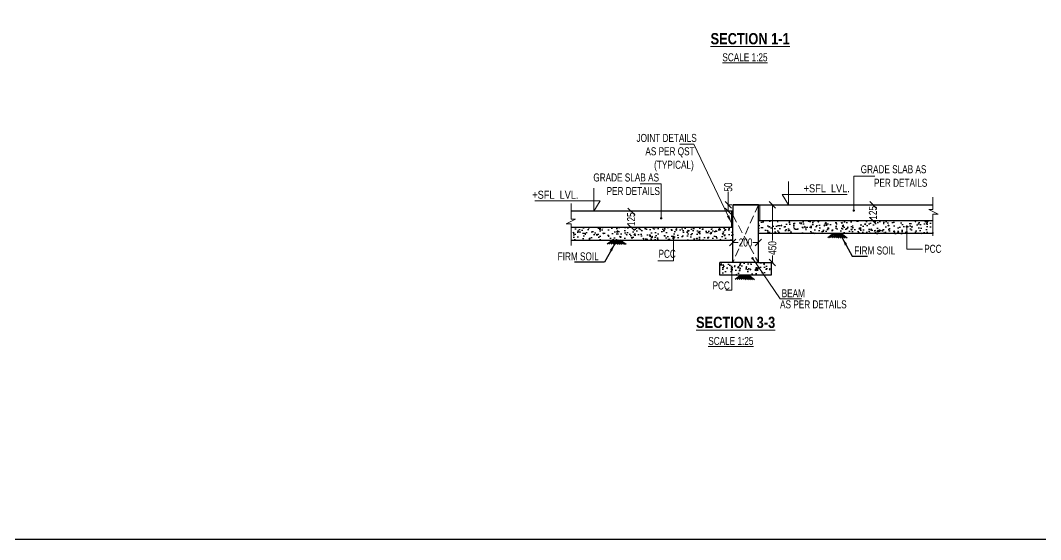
# Model space of a CAD drawing. Header units: millimetres. Extents: x 1798 to 243113, y 1193 to 150435.
# Drawn here: x 106831 to 114797, y 109480 to 113532 of the extents above; entities that cross this region are included whole.
import ezdxf

# ---------------------------------------------------------------- set-up
doc = ezdxf.new("R2010")
doc.units = ezdxf.units.MM
doc.linetypes.add('CONTINU', pattern=[0])
doc.linetypes.add('HIDDEN', pattern=[0.375, 0.25, -0.125])
for name, color, linetype in [('beam', 4, 'Continuous'), ('BEAM-1', 7, 'CONTINU'), ('STEEL', 3, 'Continuous'), ('TEMP', 8, 'Continuous'), ('TEXT', 7, 'Continuous')]:
    doc.layers.add(name, color=color, linetype=linetype)
for name, color, linetype, lineweight in [('cut line', 8, 'Continuous', 20), ('LOW WALL', 6, 'Continuous', 20), ('S - COL', 5, 'Continuous', 13), ('S - DIM', 8, 'Continuous', 13), ('S - SEC CUT', 5, 'Continuous', 13), ('S-BEAM', 7, 'Continuous', 9), ('S-COLS-IDEN', 4, 'Continuous', 9), ('S-Column hatch', 254, 'Continuous', 9), ('SEC TEXT', 50, 'Continuous', 5)]:
    doc.layers.add(name, color=color, linetype=linetype, lineweight=lineweight)
doc.styles.add('sd', font='ARIALNB.TTF')
doc.styles.add('SED', font='ARIALN.TTF', dxfattribs={"height": 250})
doc.styles.add('SOBHA', font='swisscl.ttf')
doc.styles.add('sobha.sed', font='swisscl.ttf')
doc.dimstyles.new('S--25', dxfattribs={"dimscale": 25, "dimtxt": 2.5, "dimasz": 2, "dimexe": 0.25, "dimexo": 0.25, "dimgap": 0.1, "dimtad": 0, "dimdec": 0, "dimrnd": 0.0005, "dimzin": 0, "dimdsep": 46, "dimtxsty": 'SOBHA', "dimblk": 'OBLIQUE', "dimcen": 0.09, "dimclrd": 8, "dimclre": 8, "dimclrt": 6, "dimadec": 0, "dimazin": 0, "dimtfac": 1, "dimtdec": 0, "dimtofl": 0, "dimtmove": 0, "dimatfit": 3, "dimfxl": 0.18, "dimtolj": 1, "dimtzin": 0, "dimlwd": -1, "dimlwe": -1, "dimarcsym": 0})
doc.dimstyles.new('S-25', dxfattribs={"dimscale": 25, "dimtxt": 2.5, "dimasz": 2.5, "dimexe": 0.25, "dimexo": 0.25, "dimgap": 0.1, "dimtad": 0, "dimdec": 0, "dimrnd": 0.0005, "dimzin": 0, "dimdsep": 46, "dimtxsty": 'SOBHA', "dimblk": 'OBLIQUE', "dimcen": 0.09, "dimclrd": 8, "dimclre": 8, "dimclrt": 6, "dimadec": 0, "dimazin": 0, "dimtfac": 1, "dimtdec": 0, "dimtofl": 0, "dimtmove": 0, "dimatfit": 3, "dimfxl": 0.18, "dimtolj": 1, "dimtzin": 0, "dimlwd": -1, "dimlwe": -1, "dimarcsym": 0})
doc.dimstyles.new('S-50', dxfattribs={"dimscale": 25, "dimtxt": 4, "dimasz": 3, "dimexe": 1.5, "dimexo": 1.5, "dimgap": 1, "dimtad": 0, "dimdec": 0, "dimzin": 0, "dimdsep": 46, "dimtxsty": 'SOBHA', "dimblk": 'ARCHTICK', "dimcen": 0.09, "dimdle": 1.5, "dimclrd": 8, "dimclre": 8, "dimclrt": 6, "dimadec": 0, "dimazin": 0, "dimtfac": 1, "dimtdec": 0, "dimtofl": 0, "dimtmove": 0, "dimatfit": 3, "dimfxl": 0.18, "dimtolj": 1, "dimtzin": 0, "dimlwd": -1, "dimlwe": -1, "dimarcsym": 0})

# ---------------------------------------------------------------- blocks, each defined once
blk = doc.blocks.new('_ArchTick')
at = {"color": 0, "linetype": 'ByBlock', "const_width": 0.15}
blk.add_lwpolyline([(-0.5, -0.5), (0.5, 0.5)], dxfattribs=at)
blk = doc.blocks.new('_OBLIQUE')
at = {"color": 0, "linetype": 'ByBlock'}
blk.add_line((-0.5, -0.5), (0.5, 0.5), dxfattribs=at)
blk = doc.blocks.new('*D432')
at = {"layer": 'S - COL', "color": 8, "transparency": 16777216}
for p, q in [((111604.2, 112042.9), (111593.8, 112042.9)), ((111600, 112042.9), (111600, 112036.7)), ((111600, 111917.9), (111600, 111924.1)), ((111606.3, 111917.9), (111606.3, 111917.9))]:
    blk.add_line(p, q, dxfattribs=at)
at = {"layer": 'S - COL', "color": 8, "transparency": 16777216, "xscale": 50, "yscale": 50, "zscale": 50}
for p, rotation in [((111600, 112042.9), 90), ((111600, 111917.9), 270)]:
    blk.add_blockref('_OBLIQUE', p, dxfattribs=dict(at, rotation=rotation))
at = {"layer": 'S - COL', "color": 6, "transparency": 16777216, "insert": (111600, 111980.4), "char_height": 62.5, "attachment_point": 5, "rotation": 90, "style": 'SOBHA'}
blk.add_mtext('\\A1;125', dxfattribs=at)
blk = doc.blocks.new('*D433')
at = {"layer": 'S - COL', "color": 8, "transparency": 16777216}
for p, q in [((112393.3, 111742), (112393.3, 111804.8)), ((112393.3, 111798.6), (112436.2, 111798.6)), ((112593.3, 111798.6), (112550.4, 111798.6)), ((112593.3, 111742), (112593.3, 111804.8))]:
    blk.add_line(p, q, dxfattribs=at)
at = {"layer": 'S - COL', "color": 8, "transparency": 16777216, "xscale": 50, "yscale": 50, "zscale": 50, "rotation": 180}
blk.add_blockref('_OBLIQUE', (112393.3, 111798.6), dxfattribs=at)
at = {"layer": 'S - COL', "color": 8, "transparency": 16777216, "xscale": 50, "yscale": 50, "zscale": 50}
blk.add_blockref('_OBLIQUE', (112593.3, 111798.6), dxfattribs=at)
at = {"layer": 'S - COL', "color": 6, "transparency": 16777216, "insert": (112493.3, 111798.6), "char_height": 62.5, "attachment_point": 5, "style": 'SOBHA'}
blk.add_mtext('\\A1;200', dxfattribs=at)
blk = doc.blocks.new('*D434')
at = {"layer": 'S - COL', "color": 8, "transparency": 16777216}
for p, q in [((112696.1, 112092.9), (112696.1, 112092.9)), ((112702.4, 112092.9), (112702.4, 111813.6)), ((112702.4, 111642.9), (112702.4, 111698.6)), ((112399.5, 111642.9), (112708.6, 111642.9))]:
    blk.add_line(p, q, dxfattribs=at)
at = {"layer": 'S - COL', "color": 8, "transparency": 16777216, "xscale": 50, "yscale": 50, "zscale": 50}
for p, rotation in [((112702.4, 112092.9), 90), ((112702.4, 111642.9), 270)]:
    blk.add_blockref('_OBLIQUE', p, dxfattribs=dict(at, rotation=rotation))
at = {"layer": 'S - COL', "color": 6, "transparency": 16777216, "insert": (112702.4, 111756.1), "char_height": 62.5, "attachment_point": 5, "rotation": 90, "style": 'SOBHA'}
blk.add_mtext('\\A1;450', dxfattribs=at)
blk = doc.blocks.new('*D435')
at = {"layer": 'S - COL', "color": 8, "transparency": 16777216}
for p, q in [((113482.3, 112092.9), (113494.1, 112092.9)), ((113487.9, 112092.9), (113487.9, 112086.7)), ((113483.6, 111967.8), (113494.1, 111967.8)), ((113487.9, 111967.8), (113487.9, 111974.1))]:
    blk.add_line(p, q, dxfattribs=at)
at = {"layer": 'S - COL', "color": 8, "transparency": 16777216, "xscale": 50, "yscale": 50, "zscale": 50}
for p, rotation in [((113487.9, 112092.9), 90), ((113487.9, 111967.8), 270)]:
    blk.add_blockref('_OBLIQUE', p, dxfattribs=dict(at, rotation=rotation))
at = {"layer": 'S - COL', "color": 6, "transparency": 16777216, "insert": (113487.9, 112030.4), "char_height": 62.5, "attachment_point": 5, "rotation": 90, "style": 'SOBHA'}
blk.add_mtext('\\A1;125', dxfattribs=at)
blk = doc.blocks.new('*D436')
at = {"layer": 'S - COL', "color": 8, "transparency": 16777216}
for p, q in [((112358, 112092.9), (112358, 112193.6)), ((112387, 112092.9), (112351.7, 112092.9)), ((112358, 112042.9), (112358, 112092.9)), ((112387, 112042.9), (112351.7, 112042.9))]:
    blk.add_line(p, q, dxfattribs=at)
at = {"layer": 'S - COL', "color": 8, "transparency": 16777216, "xscale": 50, "yscale": 50, "zscale": 50}
for p, rotation in [((112358, 112092.9), 90), ((112358, 112042.9), 270)]:
    blk.add_blockref('_OBLIQUE', p, dxfattribs=dict(at, rotation=rotation))
at = {"layer": 'S - COL', "color": 6, "transparency": 16777216, "insert": (112358, 112231.1), "char_height": 62.5, "attachment_point": 5, "rotation": 90, "style": 'SOBHA'}
blk.add_mtext('\\A1;50', dxfattribs=at)

msp = doc.modelspace()

# ---------------------------------------------------------------- hatches: boundary and pattern name
at = {"layer": 'BEAM-1', "lineweight": -3}
h = msp.add_hatch(dxfattribs=at)
h.set_pattern_fill('AR-CONC', color=256, scale=0.5)
h.set_pattern_definition([(50, (-83349.46, 261598.14), (91.092334, -7.969543), [9.525, -104.775]), (355, (-83349.46, 261598.14), (-17.62171, 95.528423), [7.62, -83.820292]), (100.451445, (-83341.87, 261597.475), (73.470624, 87.558876), [8.095004, -89.045122]), (46.1842, (-83349.46, 261623.54), (135.53952, -21.021164), [14.2875, -157.1625]), (96.63556, (-83338.16, 261621.79), (118.70207, 123.71306), [12.14251, -133.567804]), (351.18415, (-83349.46, 261623.54), (118.70207, 123.71306), [11.42998, -125.729866]), (21, (-83336.76, 261617.19), (75.807196, -51.1326), [9.525, -104.775]), (326, (-83336.76, 261617.19), (30.901014, 92.093983), [7.62, -83.82]), (71.451445, (-83330.44, 261612.93), (106.70821, 40.961384), [8.095004, -89.04497]), (37.5, (-83349.458, 261598.14), (1.5443016, 42.2775194), [0, -82.804, 0, -85.09, 0, -84.1375]), (7.5, (-83349.46, 261598.14), (33.409831, 50.090287), [0, -48.514, 0, -80.899, 0, -32.0675]), (327.5, (-83377.78, 261598.14), (67.7952976, -2.864372), [0, -31.75, 0, -99.06, 0, -131.445]), (317.5, (-83390.48, 261598.14), (74.06459, 12.713246), [0, -41.275, 0, -65.786, 0, -93.345])])
h.paths.add_polyline_path([(111132.1, 111817.9), (111132.1, 111917.9), (112393.3, 111917.9), (112393.3, 111817.9)])
h = msp.add_hatch(dxfattribs=at)
h.set_pattern_fill('AR-CONC', color=256, scale=0.5)
h.set_pattern_definition([(50, (-83450.77, 261648.105), (91.092334, -7.969543), [9.525, -104.775]), (355, (-83450.77, 261648.105), (-17.62171, 95.528423), [7.62, -83.820292]), (100.451445, (-83443.18, 261647.44), (73.470624, 87.558876), [8.095004, -89.045122]), (46.1842, (-83450.77, 261673.5), (135.53952, -21.021164), [14.2875, -157.1625]), (96.63556, (-83439.48, 261671.75), (118.70207, 123.71306), [12.14251, -133.567804]), (351.18415, (-83450.77, 261673.5), (118.70207, 123.71306), [11.42998, -125.729866]), (21, (-83438.07, 261667.155), (75.807196, -51.1326), [9.525, -104.775]), (326, (-83438.07, 261667.155), (30.901014, 92.093983), [7.62, -83.82]), (71.451445, (-83431.756, 261662.89), (106.70821, 40.961384), [8.095004, -89.04497]), (37.5, (-83450.773, 261648.105), (1.5443016, 42.2775194), [0, -82.804, 0, -85.09, 0, -84.1375]), (7.5, (-83450.773, 261648.105), (33.409831, 50.090287), [0, -48.514, 0, -80.899, 0, -32.0675]), (327.5, (-83479.094, 261648.105), (67.7952976, -2.864372), [0, -31.75, 0, -99.06, 0, -131.445]), (317.5, (-83491.794, 261648.105), (74.06459, 12.713246), [0, -41.275, 0, -65.786, 0, -93.345])])
h.paths.add_polyline_path([(113955.8, 111867.8), (113955.8, 111967.8), (112593.3, 111967.8), (112593.3, 111867.8)])
h = msp.add_hatch(dxfattribs=at)
h.set_pattern_fill('AR-CONC', color=256, scale=0.5)
h.set_pattern_definition([(50, (-91588.204, 261323.14), (91.092334, -7.969543), [9.525, -104.775]), (355, (-91588.2, 261323.14), (-17.62171, 95.528423), [7.62, -83.820292]), (100.451445, (-91580.61, 261322.475), (73.470624, 87.558876), [8.095004, -89.045122]), (46.1842, (-91588.2, 261348.54), (135.53952, -21.021164), [14.2875, -157.1625]), (96.63556, (-91576.91, 261346.79), (118.70207, 123.71306), [12.14251, -133.567804]), (351.18415, (-91588.2, 261348.54), (118.70207, 123.71306), [11.42998, -125.729866]), (21, (-91575.504, 261342.19), (75.807196, -51.1326), [9.525, -104.775]), (326, (-91575.5, 261342.19), (30.901014, 92.093983), [7.62, -83.82]), (71.451445, (-91569.19, 261337.93), (106.70821, 40.961384), [8.095004, -89.04497]), (37.5, (-91588.204, 261323.14), (1.5443016, 42.2775194), [0, -82.804, 0, -85.09, 0, -84.1375]), (7.5, (-91588.204, 261323.14), (33.409831, 50.0902874), [0, -48.514, 0, -80.899, 0, -32.0675]), (327.5, (-91616.525, 261323.14), (67.7952976, -2.864372), [0, -31.75, 0, -99.06, 0, -131.445]), (317.5, (-91629.225, 261323.14), (74.06459, 12.713246), [0, -41.275, 0, -65.786, 0, -93.345])])
edge = h.paths.add_edge_path()
edge.add_line((112293.3, 111642.9), (112693.3, 111642.9))
edge.add_line((112693.3, 111642.9), (112693.2, 111541.6))
edge.add_line((112693.2, 111541.6), (112293.3, 111542.9))
edge.add_line((112293.3, 111542.9), (112293.5, 111642.9))
at = {"layer": 'S-Column hatch', "linetype": 'ByBlock', "ltscale": 150}
h = msp.add_hatch(color=7, dxfattribs=at)
h.dxf.hatch_style = 1
h.paths.add_polyline_path([(112593.3, 111967.8), (112603.3, 111967.8), (112603.3, 112092.8), (112593.3, 112092.8)])
h = msp.add_hatch(color=7, dxfattribs=at)
h.dxf.hatch_style = 1
h.paths.add_polyline_path([(112383.3, 111917.9), (112393.3, 111917.9), (112393.3, 112042.9), (112383.3, 112042.9)])

# ---------------------------------------------------------------- linework, layer by layer
at = {"layer": 'beam', "color": 4}
msp.add_lwpolyline([(243113, 109480.4), (43525, 109480.4), (43525, 150435.4), (243113, 150435.4)], close=True, dxfattribs=at)
at = {"layer": 'BEAM-1'}
for p, q in [((112593.3, 112092.9), (112393.3, 112092.9)), ((112393.3, 112092.9), (112393.3, 112012.9)), ((112393.3, 112092.9), (113954.5, 112092.9)), ((112593.3, 111642.9), (112593.3, 112092.9)), ((112393.3, 112042.9), (111132.1, 112042.9)), ((112393.3, 111642.9), (112393.3, 112042.9)), ((111132.1, 111917.9), (112393.3, 111917.9)), ((113955.8, 111967.8), (112593.3, 111967.8)), ((113955.8, 111867.8), (112593.3, 111867.8)), ((111132.1, 111817.9), (112393.3, 111817.9)), ((112593.3, 111642.9), (112293.3, 111642.9)), ((112293.3, 111542.9), (112293.3, 111642.9)), ((112593.3, 111642.9), (112693.3, 111642.9)), ((112693.3, 111642.9), (112693.3, 111542.9)), ((112693.3, 111542.9), (112293.3, 111542.9))]:
    msp.add_line(p, q, dxfattribs=at)
at = {"layer": 'cut line', "linetype": 'Continuous', "ltscale": 2000}
for p, q in [((111132.1, 111981.9), (111132.1, 112103.9)), ((113955.8, 112056.8), (113954.5, 112153.9)), ((113996.5, 112020.2), (113923.6, 112056.8)), ((113923.6, 112056.8), (113955.8, 112056.8)), ((113955.8, 111849.8), (113955.8, 112020.2)), ((113955.8, 112020.2), (113996.5, 112020.2)), ((111091.4, 111945.3), (111164.3, 111981.9)), ((111132.1, 111945.3), (111091.4, 111945.3)), ((111164.3, 111981.9), (111132.1, 111981.9)), ((111132.1, 111774.8), (111132.1, 111945.3))]:
    msp.add_line(p, q, dxfattribs=at)
at = {"layer": 'cut line', "linetype": 'HIDDEN', "ltscale": 250}
for p, q in [((112593.3, 112092.9), (112393.3, 111642.9)), ((112393.3, 112012.9), (112593.3, 111642.9))]:
    msp.add_line(p, q, dxfattribs=at)
at = {"layer": 'S - SEC CUT', "color": 8}
for points in [[(112827.2, 112274.1), (112827.2, 112092.9), (112778.2, 112174.1), (113287.2, 112174.1)], [(111308.1, 112224.1), (111308.1, 112042.9), (111357.1, 112124.1), (110848, 112124.1)]]:
    msp.add_lwpolyline(points, dxfattribs=at)
at = {"layer": 'S-COLS-IDEN', "color": 4, "ltscale": 100}
for points in [[(112593.3, 111967.8), (112603.3, 111967.8), (112603.3, 112092.8), (112593.3, 112092.8)], [(112383.3, 111917.9), (112393.3, 111917.9), (112393.3, 112042.9), (112383.3, 112042.9)]]:
    msp.add_lwpolyline(points, close=True, dxfattribs=at)
at = {"layer": 'TEMP', "color": 8, "linetype": 'Continuous', "ltscale": 10}
for p, q in [((113179.3, 111867.8), (113135.1, 111834.8)), ((113193.7, 111867.8), (113149.5, 111834.8)), ((113210.2, 111867.8), (113166.1, 111834.8)), ((113177.6, 111867.8), (113221.7, 111834.8)), ((113226.4, 111867.8), (113182.2, 111834.8)), ((113194.1, 111867.8), (113238.3, 111834.8)), ((113242.9, 111867.8), (113198.7, 111834.8)), ((113210.2, 111867.8), (113254.4, 111834.8)), ((113226.8, 111867.8), (113270.9, 111834.8)), ((113241.2, 111867.8), (113285.4, 111834.8)), ((111455.7, 111817.9), (111411.6, 111784.8)), ((111470.2, 111817.9), (111426, 111784.8)), ((111486.7, 111817.9), (111442.5, 111784.8)), ((111454, 111817.9), (111498.2, 111784.8)), ((111502.8, 111817.9), (111458.7, 111784.8)), ((111470.6, 111817.9), (111514.7, 111784.8)), ((111519.4, 111817.9), (111475.2, 111784.8)), ((111486.7, 111817.9), (111530.8, 111784.8)), ((111503.2, 111817.9), (111547.4, 111784.8)), ((111517.7, 111817.9), (111561.8, 111784.8)), ((112456.6, 111542.9), (112412.5, 111509.8)), ((112471.1, 111542.9), (112426.9, 111509.8)), ((112487.6, 111542.9), (112443.5, 111509.8)), ((112454.9, 111542.9), (112499.1, 111509.8)), ((112503.7, 111542.9), (112459.6, 111509.8)), ((112471.5, 111542.9), (112515.6, 111509.8)), ((112520.3, 111542.9), (112476.1, 111509.8)), ((112487.6, 111542.9), (112531.8, 111509.8)), ((112504.1, 111542.9), (112548.3, 111509.8)), ((112518.6, 111542.9), (112562.7, 111509.8))]:
    msp.add_line(p, q, dxfattribs=at)

# ---------------------------------------------------------------- texts
at = {"layer": 'LOW WALL', "color": 7, "char_height": 62.5, "style": 'sobha.sed'}
for s, insert, width, attachment_point in [('\\pxql;{\\LSCALE 1:25}', (114117.5, 113212, 259914.1), 1805.445, 9), ('\\pxql; PCC \\P ', (115706.1, 111613.4, -239039.1), 1835.942, 9), ('\\pxql;{\\LSCALE 1:25}', (112202, 110998.3), 1805.445, 7)]:
    msp.add_mtext(s, dxfattribs=dict(at, insert=insert, width=width, attachment_point=attachment_point))
at = {"layer": 'S - SEC CUT', "color": 4, "char_height": 62.5, "width": 607.676, "style": 'SED'}
for insert, attachment_point in [((113307.2, 112252.7), 3), ((110828.1, 112202.7), 1)]:
    msp.add_mtext('+SFL  LVL.', dxfattribs=dict(at, insert=insert, attachment_point=attachment_point))
at = {"layer": 'SEC TEXT', "color": 1, "linetype": 'ByBlock', "char_height": 87.5, "width": 1682.513, "style": 'sd'}
for s, insert, attachment_point, rotation in [('{\\LSECTION 1-1}', (112219.7, 113433, 259914.1), 1, 0.01072), ('{\\LSECTION 3-3}', (112724.5, 111219.2), 3, 359.98928)]:
    msp.add_mtext(s, dxfattribs=dict(at, insert=insert, attachment_point=attachment_point, rotation=rotation))
at = {"layer": 'TEXT', "style": 'sobha.sed'}
for s, p in [('JOINT DETAILS', (111641.8, 112583.6)), ('AS PER QST', (111710.7, 112479.5)), ('(TYPICAL)', (111779.1, 112374.2)), ('GRADE SLAB AS', (113392.2, 112339.2)), ('GRADE SLAB AS', (111304.7, 112274.9)), ('PER DETAILS', (113495.4, 112233.8)), ('PER DETAILS', (111407.9, 112169.5)), ('FIRM SOIL', (113342.1, 111705.2, -271913.9)), ('FIRM SOIL', (111026.3, 111659.3, -271913.9)), (' PCC', (111795.5, 111679.5, -271913.9)), (' PCC', (112217.5, 111432.3, -271913.9)), ('BEAM', (112775, 111371.1)), ('AS PER DETAILS', (112762.6, 111284.8))]:
    msp.add_text(s, height=62.5, dxfattribs=at).set_placement(p)

# ---------------------------------------------------------------- dimensions: what is measured, and where the dimension line sits
at = {"layer": 'S - COL'}
for base, p1, p2, picture, middle in [((112358, 112092.9, -271913.9), (112393.3, 112042.9), (112393.3, 112092.9, 0.6), '*D436', (112358, 112231.1, -271913.9)), ((112702.4, 111642.9), (112702.4, 112092.9), (112393.3, 111642.9), '*D434', (112702.4, 111756.1))]:
    dim = msp.add_linear_dim(base=base, p1=p1, p2=p2, angle=90, dimstyle='S--25', dxfattribs=at)
    dim.commit()
    dim.dimension.update_dxf_attribs({"geometry": picture, "text_midpoint": middle, "dimtype": 160})
for base, p1, p2, picture, middle in [((113487.9, 111967.8), (113476.1, 112092.9), (113477.4, 111967.8), '*D435', (113487.9, 112030.4)), ((111600, 111917.9), (111610.5, 112042.9), (111600, 111917.9), '*D432', (111600, 111980.4))]:
    dim = msp.add_linear_dim(base=base, p1=p1, p2=p2, angle=90, dimstyle='S--25', dxfattribs=at)
    dim.commit()
    dim.dimension.update_dxf_attribs({"geometry": picture, "text_midpoint": middle})
dim = msp.add_linear_dim(base=(112593.3, 111798.6), p1=(112393.3, 111735.7), p2=(112593.3, 111735.7), dimstyle='S--25', dxfattribs=at)
dim.commit()
dim.dimension.update_dxf_attribs({"geometry": '*D433', "text_midpoint": (112493.3, 111798.6)})

# ---------------------------------------------------------------- leaders
at = {"layer": 'S - DIM', "color": 1}
for points in [[(113337.5, 112048), (113337.5, 112316.2), (113502.7, 112316.2)], [(111834.2, 111988.1), (111834.2, 112256.3), (111669, 112256.3)], [(113752.2, 111923.2), (113752.2, 111746.3), (113874.9, 111746.3)], [(111930.4, 111832.6), (111930.4, 111655.7), (111807.8, 111655.7)], [(112546.7, 111675.3), (112763.6, 111360.5), (112929.6, 111360.5)], [(112386.2, 111587.4), (112386.2, 111426.3), (112338.4, 111426.3)]]:
    msp.add_leader(points, dimstyle='S-50', override={"dimasz": 0.75, "dimclrd": 8, "dimldrblk": 'Dot', "dimfxl": 0}, dxfattribs=at)
at = {"layer": 'S-BEAM'}
msp.add_leader([(112383.3, 111950.4), (112088.9, 112565.9), (111980.5, 112565.9)], dimstyle='S-25', dxfattribs=at)
at = {"layer": 'STEEL', "color": 6}
for points in [[(111471.6, 111789, -271913.9), (111392.4, 111645.2, -271913.9), (111157.5, 111645.2, -271913.9)], [(113247.4, 111836.1, -271913.9), (113326.6, 111692.3, -271913.9), (113444.1, 111692.3, -271913.9)]]:
    msp.add_leader(points, dimstyle='S-25', dxfattribs=at)

doc.saveas('drawing.dxf')
